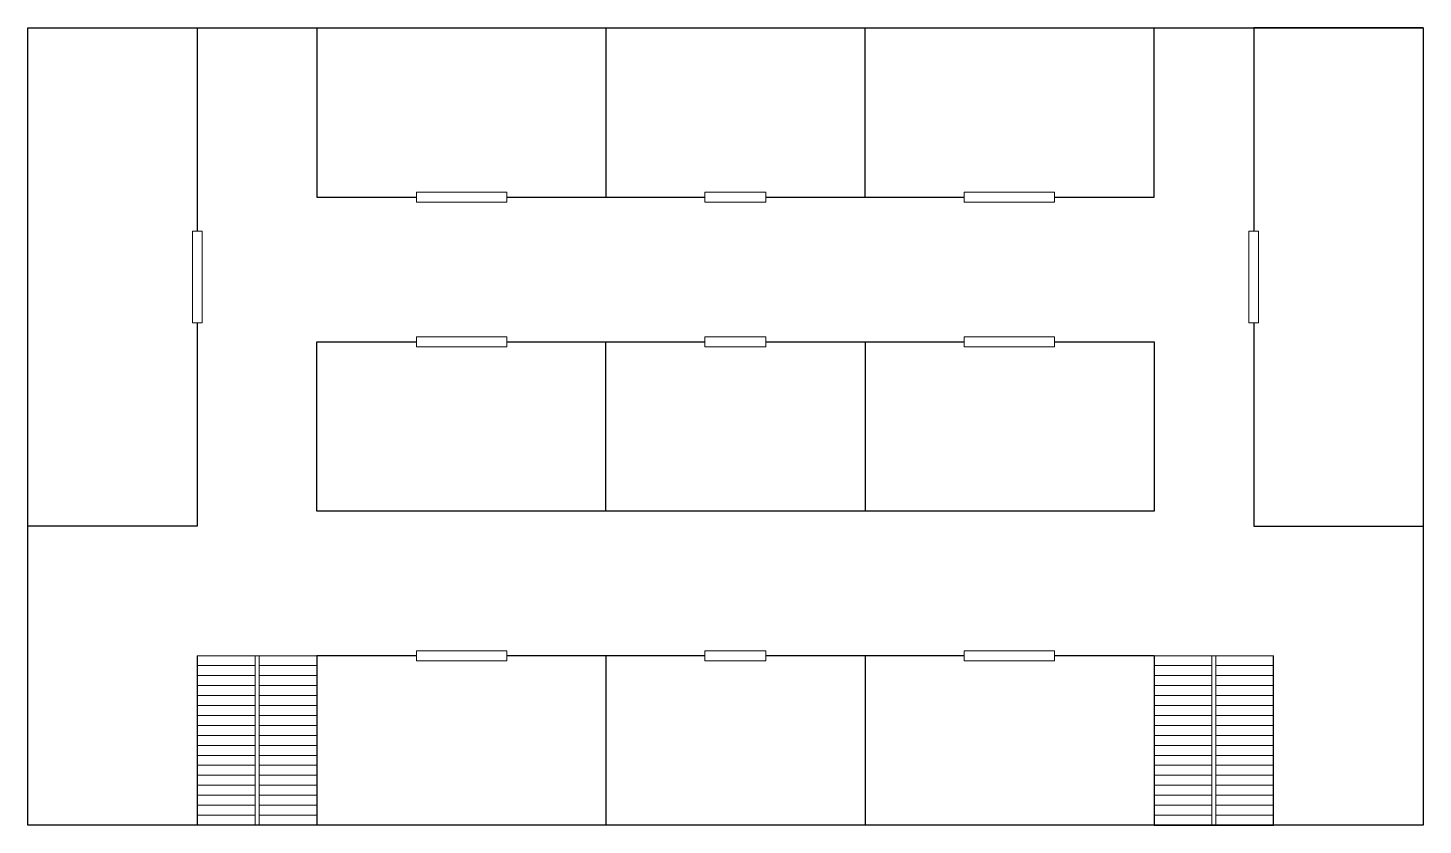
# Model space of a CAD drawing. Header units: millimetres. Extents: x 703 to 2391, y 2813 to 6258.
# Drawn here: x 703 to 1403, y 2813 to 3213 of the extents above.
import ezdxf

# ---------------------------------------------------------------- set-up
doc = ezdxf.new("R2010")
doc.units = ezdxf.units.MM
doc.layers.add('粗实线', color=7, linetype='Continuous', lineweight=30)
doc.layers.add('细实线', color=7, linetype='Continuous', lineweight=15)

msp = doc.modelspace()

# ---------------------------------------------------------------- linework, layer by layer
at = {"layer": '粗实线'}
for p, q in [((703.29, 3212.8), (1403.29, 3212.8)), ((703.29, 2812.8), (703.29, 3212.8)), ((703.29, 3212.8), (788.29, 3212.8)), ((788.29, 3212.8), (788.29, 3110.8)), ((788.29, 3212.8), (848.29, 3212.8)), ((848.29, 3212.8), (848.29, 3127.8)), ((993.29, 3212.8), (993.29, 3127.8)), ((1123.29, 3127.8), (1123.29, 3212.8)), ((1268.29, 3127.8), (1268.29, 3212.8)), ((1403.29, 3212.8), (1318.29, 3212.8)), ((1318.29, 3212.8), (1318.29, 3110.8)), ((1403.29, 3212.8), (1403.29, 2812.8)), ((848.29, 3127.8), (898.19, 3127.8)), ((943.59, 3127.8), (1043, 3127.8)), ((1073.59, 3127.8), (1173, 3127.8)), ((1218.39, 3127.8), (1268.29, 3127.8)), ((788.29, 3064.8), (788.29, 2962.8)), ((1318.29, 3064.8), (1318.29, 2962.8)), ((848.29, 3055.3), (898.19, 3055.3)), ((848.29, 2970.3), (848.29, 3055.3)), ((943.59, 3055.3), (1043, 3055.3)), ((993.29, 2970.3), (993.29, 3055.3)), ((1073.59, 3055.3), (1173, 3055.3)), ((1123.29, 3055.3), (1123.29, 2970.3)), ((1218.39, 3055.3), (1268.29, 3055.3)), ((1268.29, 3055.3), (1268.29, 2970.3)), ((1268.29, 2970.3), (848.29, 2970.3)), ((788.29, 2962.8), (703.29, 2962.8)), ((1318.29, 2962.8), (1403.29, 2962.8)), ((788.29, 2897.8), (788.29, 2812.8)), ((848.29, 2897.8), (848.29, 2812.8)), ((898.19, 2897.8), (848.29, 2897.8)), ((1043, 2897.8), (943.59, 2897.8)), ((993.29, 2897.8), (993.29, 2812.8)), ((1173, 2897.8), (1073.59, 2897.8)), ((1123.29, 2897.8), (1123.29, 2812.8)), ((1268.29, 2897.8), (1218.39, 2897.8)), ((1268.29, 2897.8), (1268.29, 2812.8)), ((1328.29, 2812.8), (1328.29, 2897.8)), ((1403.29, 2812.8), (703.29, 2812.8)), ((1268.29, 2812.8), (1328.29, 2812.8))]:
    msp.add_line(p, q, dxfattribs=at)
at = {"layer": '细实线'}
for p, q in [((898.19, 3127.8), (898.19, 3130.3)), ((943.59, 3130.3), (898.19, 3130.3)), ((943.59, 3125.3), (943.59, 3130.3)), ((1043, 3127.8), (1043, 3130.3)), ((1043, 3130.3), (1043, 3125.3)), ((1043, 3130.3), (1073.59, 3130.3)), ((1073.59, 3125.3), (1073.59, 3130.3)), ((1173, 3127.8), (1173, 3130.3)), ((1218.39, 3130.3), (1173, 3130.3)), ((1218.39, 3125.3), (1218.39, 3130.3)), ((898.19, 3127.8), (898.19, 3125.3)), ((898.19, 3125.3), (943.59, 3125.3)), ((943.59, 3127.8), (943.59, 3125.3)), ((1073.59, 3125.3), (1043, 3125.3)), ((1073.59, 3127.8), (1073.59, 3125.3)), ((1173, 3127.8), (1173, 3125.3)), ((1173, 3125.3), (1218.39, 3125.3)), ((1218.39, 3127.8), (1218.39, 3125.3)), ((790.79, 3110.8), (785.79, 3110.8)), ((785.79, 3110.8), (785.79, 3064.8)), ((788.29, 3110.8), (790.79, 3110.8)), ((790.79, 3110.8), (790.79, 3064.8)), ((1320.79, 3110.8), (1315.79, 3110.8)), ((1315.79, 3110.8), (1315.79, 3064.8)), ((1318.29, 3110.8), (1320.79, 3110.8)), ((1320.79, 3110.8), (1320.79, 3064.8)), ((790.79, 3064.8), (785.79, 3064.8)), ((788.29, 3064.8), (790.79, 3064.8)), ((1320.79, 3064.8), (1315.79, 3064.8)), ((1318.29, 3064.8), (1320.79, 3064.8)), ((898.19, 3055.3), (898.19, 3057.8)), ((943.59, 3057.8), (898.19, 3057.8)), ((898.19, 3055.3), (898.19, 3052.8)), ((898.19, 3052.8), (943.59, 3052.8)), ((943.59, 3052.8), (943.59, 3057.8)), ((943.59, 3055.3), (943.59, 3052.8)), ((1043, 3055.3), (1043, 3057.8)), ((1043, 3057.8), (1043, 3052.8)), ((1043, 3057.8), (1073.59, 3057.8)), ((1073.59, 3052.8), (1043, 3052.8)), ((1073.59, 3052.8), (1073.59, 3057.8)), ((1073.59, 3055.3), (1073.59, 3052.8)), ((1173, 3055.3), (1173, 3057.8)), ((1218.39, 3057.8), (1173, 3057.8)), ((1173, 3055.3), (1173, 3052.8)), ((1173, 3052.8), (1218.39, 3052.8)), ((1218.39, 3052.8), (1218.39, 3057.8)), ((1218.39, 3055.3), (1218.39, 3052.8)), ((898.19, 2897.8), (898.19, 2900.3)), ((943.59, 2900.3), (898.19, 2900.3)), ((943.59, 2895.3), (943.59, 2900.3)), ((1043, 2897.8), (1043, 2900.3)), ((1043, 2900.3), (1043, 2895.3)), ((1043, 2900.3), (1073.59, 2900.3)), ((1073.59, 2895.3), (1073.59, 2900.3)), ((1173, 2897.8), (1173, 2900.3)), ((1218.39, 2900.3), (1173, 2900.3)), ((1218.39, 2895.3), (1218.39, 2900.3)), ((788.29, 2897.8), (817.29, 2897.8)), ((788.29, 2897.8), (788.29, 2892.8)), ((788.29, 2892.8), (817.29, 2892.8)), ((817.29, 2897.8), (817.29, 2812.8)), ((819.29, 2897.8), (817.29, 2897.8)), ((819.29, 2897.8), (819.29, 2812.8)), ((819.29, 2897.8), (819.29, 2892.8)), ((819.29, 2897.8), (848.29, 2897.8)), ((819.29, 2892.8), (848.29, 2892.8)), ((848.29, 2897.8), (898.19, 2897.8)), ((898.19, 2897.8), (898.19, 2895.3)), ((898.19, 2895.3), (943.59, 2895.3)), ((943.59, 2897.8), (993.29, 2897.8)), ((943.59, 2897.8), (943.59, 2895.3)), ((993.29, 2897.8), (1043, 2897.8)), ((1073.59, 2895.3), (1043, 2895.3)), ((1073.59, 2897.8), (1138.29, 2897.8)), ((1073.59, 2897.8), (1073.59, 2895.3)), ((1173, 2897.8), (1173, 2895.3)), ((1173, 2895.3), (1218.39, 2895.3)), ((1218.39, 2897.8), (1218.39, 2895.3)), ((1328.29, 2897.8), (1268.29, 2897.8)), ((1268.29, 2897.8), (1268.29, 2892.8)), ((1268.29, 2892.8), (1297.29, 2892.8)), ((1297.29, 2897.8), (1297.29, 2812.8)), ((1328.29, 2897.8), (1299.29, 2897.8)), ((1299.29, 2897.8), (1299.29, 2812.8)), ((1299.29, 2892.8), (1328.29, 2892.8)), ((788.29, 2887.8), (817.29, 2887.8)), ((819.29, 2887.8), (848.29, 2887.8)), ((1268.29, 2887.8), (1297.29, 2887.8)), ((1299.29, 2887.8), (1328.29, 2887.8)), ((788.29, 2882.8), (817.29, 2882.8)), ((788.29, 2877.8), (817.29, 2877.8)), ((819.29, 2882.8), (848.29, 2882.8)), ((819.29, 2877.8), (848.29, 2877.8)), ((1268.29, 2882.8), (1297.29, 2882.8)), ((1268.29, 2877.8), (1297.29, 2877.8)), ((1299.29, 2882.8), (1328.29, 2882.8)), ((1299.29, 2877.8), (1328.29, 2877.8)), ((788.29, 2872.8), (817.29, 2872.8)), ((819.29, 2872.8), (848.29, 2872.8)), ((1268.29, 2872.8), (1297.29, 2872.8)), ((1299.29, 2872.8), (1328.29, 2872.8)), ((788.29, 2867.8), (817.29, 2867.8)), ((819.29, 2867.8), (848.29, 2867.8)), ((1268.29, 2867.8), (1297.29, 2867.8)), ((1299.29, 2867.8), (1328.29, 2867.8)), ((788.29, 2862.8), (817.29, 2862.8)), ((788.29, 2857.8), (817.29, 2857.8)), ((788.29, 2857.8), (817.29, 2857.8)), ((819.29, 2862.8), (848.29, 2862.8)), ((819.29, 2857.8), (848.29, 2857.8)), ((1268.29, 2862.8), (1297.29, 2862.8)), ((1268.29, 2857.8), (1297.29, 2857.8)), ((1299.29, 2862.8), (1328.29, 2862.8)), ((1299.29, 2857.8), (1328.29, 2857.8)), ((788.29, 2852.8), (817.29, 2852.8)), ((819.29, 2852.8), (848.29, 2852.8)), ((1268.29, 2852.8), (1297.29, 2852.8)), ((1299.29, 2852.8), (1328.29, 2852.8)), ((788.29, 2847.8), (817.29, 2847.8)), ((788.29, 2842.8), (817.29, 2842.8)), ((819.29, 2847.8), (848.29, 2847.8)), ((819.29, 2842.8), (848.29, 2842.8)), ((1268.29, 2847.8), (1297.29, 2847.8)), ((1268.29, 2842.8), (1297.29, 2842.8)), ((1299.29, 2847.8), (1328.29, 2847.8)), ((1299.29, 2842.8), (1328.29, 2842.8)), ((788.29, 2837.8), (817.29, 2837.8)), ((788.29, 2837.8), (817.29, 2837.8)), ((819.29, 2837.8), (848.29, 2837.8)), ((1268.29, 2837.8), (1297.29, 2837.8)), ((1268.29, 2837.8), (1297.29, 2837.8)), ((1299.29, 2837.8), (1328.29, 2837.8)), ((1299.29, 2837.8), (1328.29, 2837.8)), ((788.29, 2832.8), (817.29, 2832.8)), ((819.29, 2832.8), (848.29, 2832.8)), ((1268.29, 2832.8), (1297.29, 2832.8)), ((1299.29, 2832.8), (1328.29, 2832.8)), ((788.29, 2827.8), (817.29, 2827.8)), ((788.29, 2822.8), (817.29, 2822.8)), ((819.29, 2827.8), (848.29, 2827.8)), ((819.29, 2822.8), (848.29, 2822.8)), ((1268.29, 2827.8), (1297.29, 2827.8)), ((1268.29, 2822.8), (1297.29, 2822.8)), ((1299.29, 2827.8), (1328.29, 2827.8)), ((1299.29, 2822.8), (1328.29, 2822.8)), ((788.29, 2817.8), (817.29, 2817.8)), ((819.29, 2817.8), (848.29, 2817.8)), ((1268.29, 2817.8), (1297.29, 2817.8)), ((1299.29, 2817.8), (1328.29, 2817.8))]:
    msp.add_line(p, q, dxfattribs=at)

doc.saveas('drawing.dxf')
